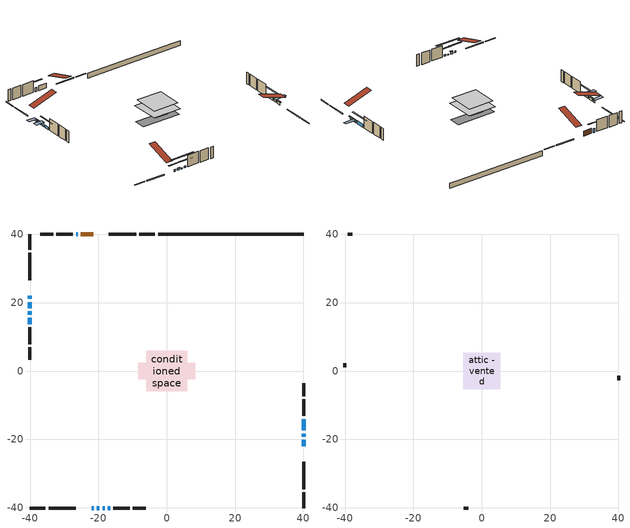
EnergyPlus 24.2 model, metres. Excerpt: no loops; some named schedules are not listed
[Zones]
conditioned space
 floor outside (Floor1 construction): -2.67,-2.67 -2.67,2.67 2.67,2.67 2.67,-2.67 z0.45
 floor adiabatic (AdiabaticFloorConstruction): -5.99,-5.99 -5.99,5.99 5.99,5.99 5.99,-5.99 z2.89
 floor foundation (Slab1 construction): -8.29,-2.38 -8.29,2.38 8.29,2.38 8.29,-2.38 z-1.65
 wall outside (RimJoist1 construction): -3.47,40.13 -8.04,40.13 / -40.13,-40.13 -35.56,-40.13 / -40.13,40.13 -40.13,35.56 / 40.13,-40.13 40.13,-35.56 z0.45:0.75
 wall outside (RimJoist2 construction): -8.97,40.13 -16.97,40.13 / -34.63,-40.13 -26.63,-40.13 / -40.13,34.63 -40.13,26.63 / 40.13,-34.63 40.13,-26.63 z0.45:0.75
 wall outside (AdiabaticWallConstruction 1): -21.59,40.13 -25.14,40.13 z0.45:2.48
 wall outside (AdiabaticWallConstruction): -26.07,40.13 -26.58,40.13 / -40.13,17.5 -40.13,16.48 z0.45:2.08; -40.13,22.01 -40.13,21.13 / -40.13,20.2 -40.13,18.43 z0.45:1.43; 40.13,-22.01 40.13,-20.18 / 40.13,-19.26 40.13,-18.34 z0.45:1.47; -22.01,-40.13 -21.38,-40.13 / -17.26,-40.13 -16.62,-40.13 z0.45:1.16; -20.45,-40.13 -19.71,-40.13 z0.45:1.27; -18.79,-40.13 -18.18,-40.13 z0.45:0.78; 40.13,-17.41 40.13,-14.08 z0.45:1.68; -40.13,15.56 -40.13,13.69 z0.45:1.48
 wall outside (Wall1 construction): -27.51,40.13 -32.39,40.13 / -15.69,-40.13 -10.81,-40.13 / -40.13,12.77 -40.13,7.89 / 40.13,-13.15 40.13,-8.27 z0.45:5.33
 wall outside (Wall2 construction): -33.32,40.13 -37.04,40.13 / -9.89,-40.13 -6.16,-40.13 / -40.13,6.96 -40.13,3.23 / 40.13,-7.35 40.13,-3.62 z0.45:5.33
 wall foundation (FoundationWall1 construction): -2.54,40.13,-1.65 -2.54,40.13,0.45 35.86,40.13,0.45 35.86,40.13,0.4 40.13,40.13,0.4 40.13,40.13,-1.65
 window (WindowConstruction 9): -26.07,40.13 -26.58,40.13 z0.45:2.07
 window (WindowConstruction 4): -40.13,22.01 -40.13,21.13 z0.45:1.43
 window (WindowConstruction 5): 40.13,-22.01 40.13,-20.18 z0.45:1.46
 window (WindowConstruction 6): -22.01,-40.13 -21.38,-40.13 z0.45:1.15
 window (WindowConstruction 7): -20.45,-40.13 -19.71,-40.13 z0.45:1.27
 window (WindowConstruction 8): -40.13,20.2 -40.13,18.43 z0.45:1.43
 window (WindowConstruction 11): -18.78,-40.13 -18.18,-40.13 z0.45:0.78
 window (WindowConstruction 10): -40.13,17.5 -40.13,16.48 z0.45:2.07
 window (WindowConstruction): 40.13,-19.25 40.13,-18.34 z0.45:1.46
 window (WindowConstruction 1): 40.13,-17.41 40.13,-14.08 z0.45:1.68
 window (WindowConstruction 2): -17.26,-40.13 -16.62,-40.13 z0.45:1.15
 window (WindowConstruction 3): -40.13,15.55 -40.13,13.69 z0.45:1.48
 door (Door): -21.59,40.13 -25.14,40.13 z0.45:2.48
 ceiling adiabatic (AdiabaticFloorConstruction): 5.99,-5.99 5.99,5.99 -5.99,5.99 -5.99,-5.99 z2.89
attic - vented
 floor to conditioned space (Floor2 construction Reversed): -5.37,-5.37 -5.37,5.37 5.37,5.37 5.37,-5.37 z5.33
 wall outside (Wall3 construction): -37.97,40.13 -39.2,40.13 / -5.23,-40.13 -4,-40.13 / -40.13,2.3 -40.13,1.07 / 40.13,-2.69 40.13,-1.46 z0.45:5.33
 roof outside (Roof1 construction): -20.66,40.13,5.33 -20.66,29.66,8.82 -17.9,29.66,8.82 -17.9,40.13,5.33; -22.94,-40.13,5.33 -22.94,-29.66,8.82 -25.7,-29.66,8.82 -25.7,-40.13,5.33; -40.13,22.94,5.33 -29.66,22.94,8.82 -29.66,25.7,8.82 -40.13,25.7,5.33; 40.13,-22.94,5.33 29.66,-22.94,8.82 29.66,-25.7,8.82 40.13,-25.7,5.33
shading: -29.22,40.13 -23.43,40.13 -23.43,40.54 -29.22,40.54 z4.71; -40.13,20.83 -40.13,22.31 -43.79,22.31 -43.79,20.83 z1.73; 40.13,-19.98 40.13,-22.21 40.54,-22.21 40.54,-19.98 z1.67; -18.74,-40.13 -24.65,-40.13 -24.65,-40.54 -18.74,-40.54 z3.79; -19.51,-40.13 -20.65,-40.13 -20.65,-40.54 -19.51,-40.54 z1.47; -40.13,18.23 -40.13,20.4 -40.54,20.4 -40.54,18.23 z1.63; -13.1,-40.13 -23.86,-40.13 -23.86,-40.54 -13.1,-40.54 z5.86; -40.13,16.18 -40.13,17.8 -43.79,17.8 -43.79,16.18 z2.37; 40.13,-18.19 40.13,-19.4 45.01,-19.4 45.01,-18.19 z1.61; 40.13,-11.44 40.13,-20.05 40.54,-20.05 40.54,-11.44 z4.32; -13.98,-40.13 -19.89,-40.13 -19.89,-40.54 -13.98,-40.54 z3.79; -40.13,11.06 -40.13,18.19 -40.54,18.19 -40.54,11.06 z4.12
[Building]
Building 1: Terrain=Suburbs
[Site:Location]
Saskatoon Intl AP_SK: Latitude {deg}=52.17; Longitude {deg}=-106.7; Time Zone {hr}=-6; Elevation {m}=504; Keep Site Location Information=Yes
[Site:GroundTemperature:Shallow]
-3.29371, -5.9198, -6.13011, -4.88389, 0.118965, 5.09852, 9.41553, 12.1502, 12.3826, 10.1583, 5.95142, 1.12462
[Site:WaterMainsTemperature]
Calculation Method=Schedule; Temperature Schedule=mains temperature schedule
[Material] Roughness=Rough; Thermal Absorptance=0.9
Name | Thickness {m} | Conductivity {W/m-K} | Density {kg/m3} | Specific Heat {J/kg-K} | Solar Absorptance | Visible Absorptance
asphalt or fiberglass shingles | 0.00635 | 0.162714 | 1121.4 | 1465.45 | 0.84 | 0.84
ceiling loosefill ins | 0.169333 | 0.0480833 | 16.02 | 1046.75 | 0.7 | 0.7
ceiling stud and cavity | 0.1397 | 0.322505 | 65.682 | 1177.47 | 0.7 | 0.7
concrete 4.0 in. | 0.1016 | 1.803125 | 2242.8 | 837.4 | 0.7 | 0.7
concrete 8.0 in. | 0.2032 | 1.803125 | 2242.8 | 837.4 | 0.7 | 0.7
door material | 0.04445 | 0.0451087 | 512.64 | 1214.23 | 0.7 | 0.7
exterior vertical ins | 0.0430865 | 0.029427 | 32.04 | 1214.23 | 0.7 | 0.7
floor covering | 0.0127 | 0.0433444 | 54.468 | 1339.84 | 0.6 | 0.6
floor rigid ins; rim joist rigid ins; wall rigid ins | 0.051816 | 0.029427 | 32.04 | 1214.23 | 0.7 | 0.7
floor rigid ins 1; wall rigid ins 1 | 0.512978 | 0.029427 | 32.04 | 1214.23 | 0.7 | 0.7
floor stud and cavity | 0.1397 | 0.0890235 | 92.3553 | 1139.71 | 0.7 | 0.7
floor stud and cavity 1 | 0.1397 | 1.75129 | 37.0049 | 1207.88 | 0.7 | 0.7
furniture material conditioned space 1 | 0.1524 | 0.115458 | 640.8 | 1214.23 | 0.6 | 0.6
gypsum board | 0.0127 | 0.160291 | 801 | 837.4 | 0.6 | 0.6
gypsum board 1 | 0.0127 | 0.160291 | 801 | 837.4 | 0.7 | 0.7
osb sheathing 0.5 in. | 0.0127 | 0.115458 | 512.64 | 1214.23 | 0.7 | 0.7
osb sheathing 0.75 in. | 0.01905 | 0.115458 | 512.64 | 1214.23 | 0.7 | 0.7
osb sheathing 2.0 in. | 0.0508 | 0.115458 | 512.64 | 1214.23 | 0.7 | 0.7
rim joist stud and cavity | 0.0508 | 0.0452492 | 125.044 | 1163.47 | 0.6 | 0.6
rim joist stud and cavity 1 | 0.0508 | 0.0385912 | 125.044 | 1163.47 | 0.6 | 0.6
wall stud and cavity | 0.1397 | 0.194937 | 139.0536 | 1170.24 | 0.7 | 0.7
wall stud and cavity 1 | 0.1397 | 0.202397 | 139.0536 | 1170.24 | 0.7 | 0.7
wall stud and cavity 2 | 0.0889 | 6.1454 | 50.32683 | 1063.81 | 0.6 | 0.6
wall stud and cavity 3 | 0.0889 | 0.380278 | 52.3479 | 1209.89 | 0.7 | 0.7
wall stud and cavity 4 | 0.0889 | 0.391764 | 83.0341 | 1211.67 | 0.7 | 0.7
wood siding | 0.0254 | 0.102417 | 544.68 | 1172.36 | 0.4 | 0.4
wood siding 1 | 0.00254 | 0.102417 | 544.68 | 1172.36 | 0.4 | 0.4
wood siding 2; wood siding 3; wood siding 4 | 0.0254 | 0.102417 | 544.68 | 1172.36 | 0.7 | 0.7
[WindowMaterial:SimpleGlazingSystem]
Name | U-Factor {W/m2-K} | Solar Heat Gain Coefficient
WindowMaterial | 2.94461 | 0.64
WindowMaterial 1 | 2.23089 | 0.59
WindowMaterial 10 | 3.26144 | 0.43
WindowMaterial 2 | 2.989467 | 0.59
WindowMaterial 3 | 2.27517 | 0.58
WindowMaterial 4 | 2.94859 | 0.64
WindowMaterial 5 | 2.27234 | 0.57
WindowMaterial 6 | 2.38476 | 0.53
WindowMaterial 7 | 2.33479 | 0.55
WindowMaterial 8 | 2.28142 | 0.57
WindowMaterial 9 | 4.15402 | 0.66
[Construction]
AdiabaticFloorConstruction: floor stud and cavity 1, floor rigid ins 1, osb sheathing 0.75 in., floor covering
AdiabaticWallConstruction: wood siding 3, wall rigid ins 1, wall stud and cavity 3, gypsum board
AdiabaticWallConstruction 1: wood siding 4, wall rigid ins 1, wall stud and cavity 3, gypsum board
Door: door material
Floor1 construction: floor stud and cavity, floor rigid ins, osb sheathing 0.75 in., floor covering
Floor2 construction Reversed: gypsum board, ceiling stud and cavity, ceiling loosefill ins
FoundationWall1 construction: concrete 8.0 in., gypsum board 1
furniture construction conditioned space 1: furniture material conditioned space 1
PartitionWallConstruction: gypsum board, wall stud and cavity 4, gypsum board
RimJoist1 construction: wood siding 2, osb sheathing 2.0 in., rim joist stud and cavity
RimJoist2 construction: wood siding 2, rim joist rigid ins, osb sheathing 2.0 in., rim joist stud and cavity 1
Roof1 construction: asphalt or fiberglass shingles
Slab1 construction: concrete 4.0 in.
Wall1 construction: wood siding, wall rigid ins, osb sheathing 0.5 in., wall stud and cavity, gypsum board
Wall2 construction: wood siding, wall rigid ins, osb sheathing 0.5 in., wall stud and cavity 1, gypsum board
Wall3 construction: wood siding 1, wall stud and cavity 2
WindowConstruction: WindowMaterial
WindowConstruction 1: WindowMaterial 1
WindowConstruction 10; WindowConstruction 9: WindowMaterial 9
WindowConstruction 11: WindowMaterial 10
WindowConstruction 2: WindowMaterial 2
WindowConstruction 3: WindowMaterial 3
WindowConstruction 4: WindowMaterial 4
WindowConstruction 5: WindowMaterial 5
WindowConstruction 6: WindowMaterial 6
WindowConstruction 7: WindowMaterial 7
WindowConstruction 8: WindowMaterial 8
[Zone] Multiplier=1; Part of Total Floor Area=Yes
Name | Volume {m3}
attic - vented | 65.4047
conditioned space | 556.4
[Space]
Name | Zone | Volume {m3}
attic - vented 1 | attic - vented | 65.4047
conditioned space 1 | conditioned space | 556.4
[ZoneInfiltration:EffectiveLeakageArea]
infil attic - vented 1: Zone or Space=attic - vented 1; Schedule=Always On Discrete; Effective Air Leakage Area {cm2}=3959.31; Stack Coefficient=0.000581738; Wind Coefficient=1.62961e-05
[ZoneMixing]
whole house fan mix: Zone or Space=attic - vented; Schedule=Always On Continuous; Design Flow Rate Calculation Method=Flow/Zone; Design Flow Rate {m3/s}=0; Source Zone or Space=conditioned space
[SurfaceProperty:ExposedFoundationPerimeter]
Slab1: Exposed Perimeter Calculation Method=TotalExposedPerimeter; Total Exposed Perimeter {m}=42.673
[InternalMass] Zone or ZoneList=conditioned space; Space or SpaceList=conditioned space 1
Name | Construction | Surface Area {m2}
furniture mass conditioned space 1 | furniture construction conditioned space 1 | 100.468
partition wall mass | PartitionWallConstruction | 251.17
[Lights]
interior lighting: Zone or ZoneList or Space or SpaceList=conditioned space 1; Schedule=interior lighting schedule; Design Level Calculation Method=LightingLevel; Lighting Level {W}=343.2; Return Air Fraction=0; Fraction Radiant=0.6; Fraction Visible=0.2; Fraction Replaceable=1
[People]
occupants: Zone or ZoneList or Space or SpaceList=conditioned space 1; Number of People Schedule=occupants schedule; Number of People Calculation Method=People; Number of People=3; Fraction Radiant=0.314171; Sensible Heat Fraction=0.56303; Activity Level Schedule=occupants activity schedule; Carbon Dioxide Generation Rate {m3/s-W}=0; Enable ASHRAE 55 Comfort Warnings=No; Mean Radiant Temperature Calculation Type=EnclosureAveraged
[ElectricEquipment] Zone or ZoneList or Space or SpaceList=conditioned space 1; Design Level Calculation Method=EquipmentLevel
Name | Schedule | Design Level {W} | Fraction Latent | Fraction Radiant | Fraction Lost
clothes dryer | clothes dryer schedule | 140.772 | 0.015 | 0.081 | 0.85
clothes washer | clothes washer schedule | 32.1985 | 0.03 | 0.162 | 0.7
cooking range | cooking range schedule | 215.147 | 0.08 | 0.432 | 0.2
dishwasher | dishwasher schedule | 66.8632 | 0.3 | 0.18 | 0.4
fridge | fridge schedule | 72.9452 | 0 | 0.6 | 0
mech vent house fan | mech vent house fan schedule | 18.9 | 0 | 0 | 1
mech vent house fan cfis | mech vent house fan cfis schedule | 0 | 0 | 0 | 0
misc plug loads | misc plug loads schedule | 494.7 | 0.045 | 0.513 | 0.1
whole house fan | Always On Discrete | 0 | 0 | 0 | 1
[OtherEquipment] Zone or ZoneList or Space or SpaceList=conditioned space 1; Design Level Calculation Method=EquipmentLevel
Name | Fuel Type | Schedule | Design Level {W} | Fraction Latent | Fraction Radiant | Fraction Lost
clothes dryer 1 | Electricity | clothes dryer schedule | 0 | 0.015 | 0.081 | 0.85
cooking range 1 | Electricity | cooking range schedule | 0 | 0.08 | 0.432 | 0.2
general water use latent | None | general water use schedule | 62.594 | 1 | 0 | 0
general water use sensible | None | general water use schedule | -61.6891 | 0 | 0.6 | 0
mech vent house fan latent load | None | Always On Discrete | 0 | 1 | 0 | 0
mech vent house fan sensible load | None | Always On Discrete | 0 | 0 | 0 | 0
water heater energy adjustment1 | NaturalGas | Always On Discrete | 0.01 | 0 | 0 | 1
[ZoneInfiltration:DesignFlowRate] Zone or ZoneList or Space or SpaceList=conditioned space 1; Schedule=Always On Discrete; Design Flow Rate Calculation Method=Flow/Zone; Design Flow Rate {m3/s}=0
infil flow; natural vent flow; whole house fan flow
[Foundation:Kiva]
Foundation Kiva 1: Initial Indoor Air Temperature {C}=21; Wall Height Above Grade {m}=0.450007; Wall Depth Below Slab {m}=0.2032; Custom Block Material Name 1=exterior vertical ins; Custom Block Depth 1 {m}=2.10001; Custom Block X Position 1 {m}=0.2159; Custom Block Z Position 1 {m}=0
[Foundation:Kiva:Settings]
Soil Conductivity {W/m-K}=0.849921; Soil Density {kg/m3}=1842.3; Soil Specific Heat {J/kg-K}=418.7; Ground Solar Absorptivity=0.9; Ground Thermal Absorptivity=0.9; Ground Surface Roughness {m}=0.03; Far-Field Width {m}=40; Deep-Ground Boundary Condition=ZeroFlux; Deep-Ground Depth {m}=40; Minimum Cell Dimension {m}=0.2; Maximum Cell Growth Coefficient=3; Simulation Timestep=Timestep
[Exterior:Lights]
exterior lighting: Schedule=exterior lighting schedule; Design Level {W}=75.6
[Schedule:Constant]
Name | Hourly Value
Always On Continuous; mech vent house fan schedule; mech vent house fan cfis schedule; Always On Discrete | 1
occupants activity schedule | 117.228
fridge schedule | 0
[Schedule:Week:Daily]
interior lighting schedule Week Rule - Jan1-Jan27: interior lighting schedule day, interior lighting schedule day, interior lighting schedule day, interior lighting schedule day, interior lighting schedule day, interior lighting schedule day, interior lighting schedule day, interior lighting schedule default day, interior lighting schedule default day, interior lighting schedule default day, interior lighting schedule default day, interior lighting schedule default day
interior lighting schedule Week Rule - Jan28-Feb3: interior lighting schedule day, interior lighting schedule day, interior lighting schedule day, interior lighting schedule day, interior lighting schedule day 1, interior lighting schedule day 1, interior lighting schedule day 1, interior lighting schedule default day, interior lighting schedule default day, interior lighting schedule default day, interior lighting schedule default day, interior lighting schedule default day
interior lighting schedule Week Rule - Feb4-Feb24: interior lighting schedule day 1, interior lighting schedule day 1, interior lighting schedule day 1, interior lighting schedule day 1, interior lighting schedule day 1, interior lighting schedule day 1, interior lighting schedule day 1, interior lighting schedule default day, interior lighting schedule default day, interior lighting schedule default day, interior lighting schedule default day, interior lighting schedule default day
interior lighting schedule Week Rule - Feb25-Mar3: interior lighting schedule day 1, interior lighting schedule day 1, interior lighting schedule day 1, interior lighting schedule day 1, interior lighting schedule day 2, interior lighting schedule day 2, interior lighting schedule day 2, interior lighting schedule default day, interior lighting schedule default day, interior lighting schedule default day, interior lighting schedule default day, interior lighting schedule default day
interior lighting schedule Week Rule - Mar4-Mar31: interior lighting schedule day 2, interior lighting schedule day 2, interior lighting schedule day 2, interior lighting schedule day 2, interior lighting schedule day 2, interior lighting schedule day 2, interior lighting schedule day 2, interior lighting schedule default day, interior lighting schedule default day, interior lighting schedule default day, interior lighting schedule default day, interior lighting schedule default day
interior lighting schedule Week Rule - Apr1-Apr28: interior lighting schedule day 3, interior lighting schedule day 3, interior lighting schedule day 3, interior lighting schedule day 3, interior lighting schedule day 3, interior lighting schedule day 3, interior lighting schedule day 3, interior lighting schedule default day, interior lighting schedule default day, interior lighting schedule default day, interior lighting schedule default day, interior lighting schedule default day
interior lighting schedule Week Rule - Apr29-May5: interior lighting schedule day 3, interior lighting schedule day 3, interior lighting schedule day 4, interior lighting schedule day 4, interior lighting schedule day 4, interior lighting schedule day 4, interior lighting schedule day 4, interior lighting schedule default day, interior lighting schedule default day, interior lighting schedule default day, interior lighting schedule default day, interior lighting schedule default day
interior lighting schedule Week Rule - May6-May26: interior lighting schedule day 4, interior lighting schedule day 4, interior lighting schedule day 4, interior lighting schedule day 4, interior lighting schedule day 4, interior lighting schedule day 4, interior lighting schedule day 4, interior lighting schedule default day, interior lighting schedule default day, interior lighting schedule default day, interior lighting schedule default day, interior lighting schedule default day
interior lighting schedule Week Rule - May27-Jun2: interior lighting schedule day 4, interior lighting schedule day 4, interior lighting schedule day 4, interior lighting schedule day 4, interior lighting schedule day 4, interior lighting schedule day 5, interior lighting schedule day 5, interior lighting schedule default day, interior lighting schedule default day, interior lighting schedule default day, interior lighting schedule default day, interior lighting schedule default day
interior lighting schedule Week Rule - Jun3-Jun30: interior lighting schedule day 5, interior lighting schedule day 5, interior lighting schedule day 5, interior lighting schedule day 5, interior lighting schedule day 5, interior lighting schedule day 5, interior lighting schedule day 5, interior lighting schedule default day, interior lighting schedule default day, interior lighting schedule default day, interior lighting schedule default day, interior lighting schedule default day
interior lighting schedule Week Rule - Jul1-Jul28: interior lighting schedule day 6, interior lighting schedule day 6, interior lighting schedule day 6, interior lighting schedule day 6, interior lighting schedule day 6, interior lighting schedule day 6, interior lighting schedule day 6, interior lighting schedule default day, interior lighting schedule default day, interior lighting schedule default day, interior lighting schedule default day, interior lighting schedule default day
interior lighting schedule Week Rule - Jul29-Aug4: interior lighting schedule day 6, interior lighting schedule day 6, interior lighting schedule day 6, interior lighting schedule day 7, interior lighting schedule day 7, interior lighting schedule day 7, interior lighting schedule day 7, interior lighting schedule default day, interior lighting schedule default day, interior lighting schedule default day, interior lighting schedule default day, interior lighting schedule default day
interior lighting schedule Week Rule - Aug5-Aug25: interior lighting schedule day 7, interior lighting schedule day 7, interior lighting schedule day 7, interior lighting schedule day 7, interior lighting schedule day 7, interior lighting schedule day 7, interior lighting schedule day 7, interior lighting schedule default day, interior lighting schedule default day, interior lighting schedule default day, interior lighting schedule default day, interior lighting schedule default day
interior lighting schedule Week Rule - Aug26-Sep1: interior lighting schedule day 7, interior lighting schedule day 7, interior lighting schedule day 7, interior lighting schedule day 7, interior lighting schedule day 7, interior lighting schedule day 7, interior lighting schedule day 8, interior lighting schedule default day, interior lighting schedule default day, interior lighting schedule default day, interior lighting schedule default day, interior lighting schedule default day
interior lighting schedule Week Rule - Sep2-Sep29: interior lighting schedule day 8, interior lighting schedule day 8, interior lighting schedule day 8, interior lighting schedule day 8, interior lighting schedule day 8, interior lighting schedule day 8, interior lighting schedule day 8, interior lighting schedule default day, interior lighting schedule default day, interior lighting schedule default day, interior lighting schedule default day, interior lighting schedule default day
interior lighting schedule Week Rule - Sep30-Oct6: interior lighting schedule day 8, interior lighting schedule day 9, interior lighting schedule day 9, interior lighting schedule day 9, interior lighting schedule day 9, interior lighting schedule day 9, interior lighting schedule day 9, interior lighting schedule default day, interior lighting schedule default day, interior lighting schedule default day, interior lighting schedule default day, interior lighting schedule default day
interior lighting schedule Week Rule - Oct7-Oct27: interior lighting schedule day 9, interior lighting schedule day 9, interior lighting schedule day 9, interior lighting schedule day 9, interior lighting schedule day 9, interior lighting schedule day 9, interior lighting schedule day 9, interior lighting schedule default day, interior lighting schedule default day, interior lighting schedule default day, interior lighting schedule default day, interior lighting schedule default day
interior lighting schedule Week Rule - Oct28-Nov3: interior lighting schedule day 9, interior lighting schedule day 9, interior lighting schedule day 9, interior lighting schedule day 9, interior lighting schedule day 10, interior lighting schedule day 10, interior lighting schedule day 10, interior lighting schedule default day, interior lighting schedule default day, interior lighting schedule default day, interior lighting schedule default day, interior lighting schedule default day
interior lighting schedule Week Rule - Nov4-Nov24: interior lighting schedule day 10, interior lighting schedule day 10, interior lighting schedule day 10, interior lighting schedule day 10, interior lighting schedule day 10, interior lighting schedule day 10, interior lighting schedule day 10, interior lighting schedule default day, interior lighting schedule default day, interior lighting schedule default day, interior lighting schedule default day, interior lighting schedule default day
interior lighting schedule Week Rule - Nov25-Dec1: interior lighting schedule day 10, interior lighting schedule day 10, interior lighting schedule day 10, interior lighting schedule day 10, interior lighting schedule day 10, interior lighting schedule day 10, interior lighting schedule day 11, interior lighting schedule default day, interior lighting schedule default day, interior lighting schedule default day, interior lighting schedule default day, interior lighting schedule default day
interior lighting schedule Week Rule - Dec2-Dec31: interior lighting schedule day 11, interior lighting schedule day 11, interior lighting schedule day 11, interior lighting schedule day 11, interior lighting schedule day 11, interior lighting schedule day 11, interior lighting schedule day 11, interior lighting schedule default day, interior lighting schedule default day, interior lighting schedule default day, interior lighting schedule default day, interior lighting schedule default day
occupants schedule Week Rule - Jan1-Dec31: occupants schedule day, occupants schedule day, occupants schedule day, occupants schedule day, occupants schedule day, occupants schedule day, occupants schedule day, occupants schedule default day, occupants schedule default day, occupants schedule default day, occupants schedule default day, occupants schedule default day
clothes dryer schedule Week Rule - Jan1-Dec31: clothes dryer schedule day, clothes dryer schedule day, clothes dryer schedule day, clothes dryer schedule day, clothes dryer schedule day, clothes dryer schedule day, clothes dryer schedule day, clothes dryer schedule default day, clothes dryer schedule default day, clothes dryer schedule default day, clothes dryer schedule default day, clothes dryer schedule default day
clothes washer schedule Week Rule - Jan1-Dec31: clothes washer schedule day, clothes washer schedule day, clothes washer schedule day, clothes washer schedule day, clothes washer schedule day, clothes washer schedule day, clothes washer schedule day, clothes washer schedule default day, clothes washer schedule default day, clothes washer schedule default day, clothes washer schedule default day, clothes washer schedule default day
cooking range schedule Week Rule - Jan1-Dec31: cooking range schedule day, cooking range schedule day, cooking range schedule day, cooking range schedule day, cooking range schedule day, cooking range schedule day, cooking range schedule day, cooking range schedule default day, cooking range schedule default day, cooking range schedule default day, cooking range schedule default day, cooking range schedule default day
dishwasher schedule Week Rule - Jan1-Dec31: dishwasher schedule day, dishwasher schedule day, dishwasher schedule day, dishwasher schedule day, dishwasher schedule day, dishwasher schedule day, dishwasher schedule day, dishwasher schedule default day, dishwasher schedule default day, dishwasher schedule default day, dishwasher schedule default day, dishwasher schedule default day
misc plug loads schedule Week Rule - Jan1-Dec31: misc plug loads schedule day, misc plug loads schedule day, misc plug loads schedule day, misc plug loads schedule day, misc plug loads schedule day, misc plug loads schedule day, misc plug loads schedule day, misc plug loads schedule default day, misc plug loads schedule default day, misc plug loads schedule default day, misc plug loads schedule default day, misc plug loads schedule default day
general water use schedule Week Rule - Jan1-Dec31: general water use schedule day, general water use schedule day, general water use schedule day, general water use schedule day, general water use schedule day, general water use schedule day, general water use schedule day, general water use schedule default day, general water use schedule default day, general water use schedule default day, general water use schedule default day, general water use schedule default day
exterior lighting schedule Week Rule - Jan1-Jan27: exterior lighting schedule day, exterior lighting schedule day, exterior lighting schedule day, exterior lighting schedule day, exterior lighting schedule day, exterior lighting schedule day, exterior lighting schedule day, exterior lighting schedule default day, exterior lighting schedule default day, exterior lighting schedule default day, exterior lighting schedule default day, exterior lighting schedule default day
exterior lighting schedule Week Rule - Jan28-Feb3: exterior lighting schedule day, exterior lighting schedule day, exterior lighting schedule day, exterior lighting schedule day, exterior lighting schedule day 1, exterior lighting schedule day 1, exterior lighting schedule day 1, exterior lighting schedule default day, exterior lighting schedule default day, exterior lighting schedule default day, exterior lighting schedule default day, exterior lighting schedule default day
exterior lighting schedule Week Rule - Feb4-Feb24: exterior lighting schedule day 1, exterior lighting schedule day 1, exterior lighting schedule day 1, exterior lighting schedule day 1, exterior lighting schedule day 1, exterior lighting schedule day 1, exterior lighting schedule day 1, exterior lighting schedule default day, exterior lighting schedule default day, exterior lighting schedule default day, exterior lighting schedule default day, exterior lighting schedule default day
exterior lighting schedule Week Rule - Feb25-Mar3: exterior lighting schedule day 1, exterior lighting schedule day 1, exterior lighting schedule day 1, exterior lighting schedule day 1, exterior lighting schedule day 2, exterior lighting schedule day 2, exterior lighting schedule day 2, exterior lighting schedule default day, exterior lighting schedule default day, exterior lighting schedule default day, exterior lighting schedule default day, exterior lighting schedule default day
exterior lighting schedule Week Rule - Mar4-Mar31: exterior lighting schedule day 2, exterior lighting schedule day 2, exterior lighting schedule day 2, exterior lighting schedule day 2, exterior lighting schedule day 2, exterior lighting schedule day 2, exterior lighting schedule day 2, exterior lighting schedule default day, exterior lighting schedule default day, exterior lighting schedule default day, exterior lighting schedule default day, exterior lighting schedule default day
exterior lighting schedule Week Rule - Apr1-Apr28: exterior lighting schedule day 3, exterior lighting schedule day 3, exterior lighting schedule day 3, exterior lighting schedule day 3, exterior lighting schedule day 3, exterior lighting schedule day 3, exterior lighting schedule day 3, exterior lighting schedule default day, exterior lighting schedule default day, exterior lighting schedule default day, exterior lighting schedule default day, exterior lighting schedule default day
exterior lighting schedule Week Rule - Apr29-May5: exterior lighting schedule day 3, exterior lighting schedule day 3, exterior lighting schedule day 4, exterior lighting schedule day 4, exterior lighting schedule day 4, exterior lighting schedule day 4, exterior lighting schedule day 4, exterior lighting schedule default day, exterior lighting schedule default day, exterior lighting schedule default day, exterior lighting schedule default day, exterior lighting schedule default day
exterior lighting schedule Week Rule - May6-May26: exterior lighting schedule day 4, exterior lighting schedule day 4, exterior lighting schedule day 4, exterior lighting schedule day 4, exterior lighting schedule day 4, exterior lighting schedule day 4, exterior lighting schedule day 4, exterior lighting schedule default day, exterior lighting schedule default day, exterior lighting schedule default day, exterior lighting schedule default day, exterior lighting schedule default day
exterior lighting schedule Week Rule - May27-Jun2: exterior lighting schedule day 4, exterior lighting schedule day 4, exterior lighting schedule day 4, exterior lighting schedule day 4, exterior lighting schedule day 4, exterior lighting schedule day 5, exterior lighting schedule day 5, exterior lighting schedule default day, exterior lighting schedule default day, exterior lighting schedule default day, exterior lighting schedule default day, exterior lighting schedule default day
exterior lighting schedule Week Rule - Jun3-Jun30: exterior lighting schedule day 5, exterior lighting schedule day 5, exterior lighting schedule day 5, exterior lighting schedule day 5, exterior lighting schedule day 5, exterior lighting schedule day 5, exterior lighting schedule day 5, exterior lighting schedule default day, exterior lighting schedule default day, exterior lighting schedule default day, exterior lighting schedule default day, exterior lighting schedule default day
exterior lighting schedule Week Rule - Jul1-Jul28: exterior lighting schedule day 6, exterior lighting schedule day 6, exterior lighting schedule day 6, exterior lighting schedule day 6, exterior lighting schedule day 6, exterior lighting schedule day 6, exterior lighting schedule day 6, exterior lighting schedule default day, exterior lighting schedule default day, exterior lighting schedule default day, exterior lighting schedule default day, exterior lighting schedule default day
exterior lighting schedule Week Rule - Jul29-Aug4: exterior lighting schedule day 6, exterior lighting schedule day 6, exterior lighting schedule day 6, exterior lighting schedule day 7, exterior lighting schedule day 7, exterior lighting schedule day 7, exterior lighting schedule day 7, exterior lighting schedule default day, exterior lighting schedule default day, exterior lighting schedule default day, exterior lighting schedule default day, exterior lighting schedule default day
exterior lighting schedule Week Rule - Aug5-Aug25: exterior lighting schedule day 7, exterior lighting schedule day 7, exterior lighting schedule day 7, exterior lighting schedule day 7, exterior lighting schedule day 7, exterior lighting schedule day 7, exterior lighting schedule day 7, exterior lighting schedule default day, exterior lighting schedule default day, exterior lighting schedule default day, exterior lighting schedule default day, exterior lighting schedule default day
exterior lighting schedule Week Rule - Aug26-Sep1: exterior lighting schedule day 7, exterior lighting schedule day 7, exterior lighting schedule day 7, exterior lighting schedule day 7, exterior lighting schedule day 7, exterior lighting schedule day 7, exterior lighting schedule day 8, exterior lighting schedule default day, exterior lighting schedule default day, exterior lighting schedule default day, exterior lighting schedule default day, exterior lighting schedule default day
exterior lighting schedule Week Rule - Sep2-Sep29: exterior lighting schedule day 8, exterior lighting schedule day 8, exterior lighting schedule day 8, exterior lighting schedule day 8, exterior lighting schedule day 8, exterior lighting schedule day 8, exterior lighting schedule day 8, exterior lighting schedule default day, exterior lighting schedule default day, exterior lighting schedule default day, exterior lighting schedule default day, exterior lighting schedule default day
exterior lighting schedule Week Rule - Sep30-Oct6: exterior lighting schedule day 8, exterior lighting schedule day 9, exterior lighting schedule day 9, exterior lighting schedule day 9, exterior lighting schedule day 9, exterior lighting schedule day 9, exterior lighting schedule day 9, exterior lighting schedule default day, exterior lighting schedule default day, exterior lighting schedule default day, exterior lighting schedule default day, exterior lighting schedule default day
exterior lighting schedule Week Rule - Oct7-Oct27: exterior lighting schedule day 9, exterior lighting schedule day 9, exterior lighting schedule day 9, exterior lighting schedule day 9, exterior lighting schedule day 9, exterior lighting schedule day 9, exterior lighting schedule day 9, exterior lighting schedule default day, exterior lighting schedule default day, exterior lighting schedule default day, exterior lighting schedule default day, exterior lighting schedule default day
exterior lighting schedule Week Rule - Oct28-Nov3: exterior lighting schedule day 9, exterior lighting schedule day 9, exterior lighting schedule day 9, exterior lighting schedule day 9, exterior lighting schedule day 10, exterior lighting schedule day 10, exterior lighting schedule day 10, exterior lighting schedule default day, exterior lighting schedule default day, exterior lighting schedule default day, exterior lighting schedule default day, exterior lighting schedule default day
exterior lighting schedule Week Rule - Nov4-Nov24: exterior lighting schedule day 10, exterior lighting schedule day 10, exterior lighting schedule day 10, exterior lighting schedule day 10, exterior lighting schedule day 10, exterior lighting schedule day 10, exterior lighting schedule day 10, exterior lighting schedule default day, exterior lighting schedule default day, exterior lighting schedule default day, exterior lighting schedule default day, exterior lighting schedule default day
exterior lighting schedule Week Rule - Nov25-Dec1: exterior lighting schedule day 10, exterior lighting schedule day 10, exterior lighting schedule day 10, exterior lighting schedule day 10, exterior lighting schedule day 10, exterior lighting schedule day 10, exterior lighting schedule day 11, exterior lighting schedule default day, exterior lighting schedule default day, exterior lighting schedule default day, exterior lighting schedule default day, exterior lighting schedule default day
[Schedule:Year]
interior lighting schedule: interior lighting schedule Week Rule - Jan1-Jan27, 1, 1, 1, 27, interior lighting schedule Week Rule - Jan28-Feb3, 1, 28, 2, 3, interior lighting schedule Week Rule - Feb4-Feb24, 2, 4, 2, 24, interior lighting schedule Week Rule - Feb25-Mar3, 2, 25, 3, 3, interior lighting schedule Week Rule - Mar4-Mar31, 3, 4, 3, 31, interior lighting schedule Week Rule - Apr1-Apr28, 4, 1, 4, 28, interior lighting schedule Week Rule - Apr29-May5, 4, 29, 5, 5, interior lighting schedule Week Rule - May6-May26, 5, 6, 5, 26, interior lighting schedule Week Rule - May27-Jun2, 5, 27, 6, 2, interior lighting schedule Week Rule - Jun3-Jun30, 6, 3, 6, 30, interior lighting schedule Week Rule - Jul1-Jul28, 7, 1, 7, 28, interior lighting schedule Week Rule - Jul29-Aug4, 7, 29, 8, 4, interior lighting schedule Week Rule - Aug5-Aug25, 8, 5, 8, 25, interior lighting schedule Week Rule - Aug26-Sep1, 8, 26, 9, 1, interior lighting schedule Week Rule - Sep2-Sep29, 9, 2, 9, 29, interior lighting schedule Week Rule - Sep30-Oct6, 9, 30, 10, 6, interior lighting schedule Week Rule - Oct7-Oct27, 10, 7, 10, 27, interior lighting schedule Week Rule - Oct28-Nov3, 10, 28, 11, 3, interior lighting schedule Week Rule - Nov4-Nov24, 11, 4, 11, 24, interior lighting schedule Week Rule - Nov25-Dec1, 11, 25, 12, 1, interior lighting schedule Week Rule - Dec2-Dec31, 12, 2, 12, 31
occupants schedule: occupants schedule Week Rule - Jan1-Dec31, 1, 1, 12, 31
clothes dryer schedule: clothes dryer schedule Week Rule - Jan1-Dec31, 1, 1, 12, 31
clothes washer schedule: clothes washer schedule Week Rule - Jan1-Dec31, 1, 1, 12, 31
cooking range schedule: cooking range schedule Week Rule - Jan1-Dec31, 1, 1, 12, 31
dishwasher schedule: dishwasher schedule Week Rule - Jan1-Dec31, 1, 1, 12, 31
misc plug loads schedule: misc plug loads schedule Week Rule - Jan1-Dec31, 1, 1, 12, 31
general water use schedule: general water use schedule Week Rule - Jan1-Dec31, 1, 1, 12, 31
exterior lighting schedule: exterior lighting schedule Week Rule - Jan1-Jan27, 1, 1, 1, 27, exterior lighting schedule Week Rule - Jan28-Feb3, 1, 28, 2, 3, exterior lighting schedule Week Rule - Feb4-Feb24, 2, 4, 2, 24, exterior lighting schedule Week Rule - Feb25-Mar3, 2, 25, 3, 3, exterior lighting schedule Week Rule - Mar4-Mar31, 3, 4, 3, 31, exterior lighting schedule Week Rule - Apr1-Apr28, 4, 1, 4, 28, exterior lighting schedule Week Rule - Apr29-May5, 4, 29, 5, 5, exterior lighting schedule Week Rule - May6-May26, 5, 6, 5, 26, exterior lighting schedule Week Rule - May27-Jun2, 5, 27, 6, 2, exterior lighting schedule Week Rule - Jun3-Jun30, 6, 3, 6, 30, exterior lighting schedule Week Rule - Jul1-Jul28, 7, 1, 7, 28, exterior lighting schedule Week Rule - Jul29-Aug4, 7, 29, 8, 4, exterior lighting schedule Week Rule - Aug5-Aug25, 8, 5, 8, 25, exterior lighting schedule Week Rule - Aug26-Sep1, 8, 26, 9, 1, exterior lighting schedule Week Rule - Sep2-Sep29, 9, 2, 9, 29, exterior lighting schedule Week Rule - Sep30-Oct6, 9, 30, 10, 6, exterior lighting schedule Week Rule - Oct7-Oct27, 10, 7, 10, 27, exterior lighting schedule Week Rule - Oct28-Nov3, 10, 28, 11, 3, exterior lighting schedule Week Rule - Nov4-Nov24, 11, 4, 11, 24, exterior lighting schedule Week Rule - Nov25-Dec1, 11, 25, 12, 1, exterior lighting schedule Week Rule - Dec2-Dec31, 12, 2, 12, 31
[Schedule:Compact]
mains temperature schedule: Through: 01/01, For: AllDays, Until: 24:00, 3.00833, Through: 01/02, For: AllDays, Until: 24:00, 2.92833, Through: 01/03, For: AllDays, Until: 24:00, 2.84889, Through: 01/04, For: AllDays, Until: 24:00, 2.77111, Through: 01/05, For: AllDays, Until: 24:00, 2.69389, Through: 01/06, For: AllDays, Until: 24:00, 2.61778, Through: 01/07, For: AllDays, Until: 24:00, 2.54333, Through: 01/08, For: AllDays, Until: 24:00, 2.46944, Through: 01/09, For: AllDays, Until: 24:00, 2.39667, Through: 01/10, For: AllDays, Until: 24:00, 2.32556, Through: 01/11, For: AllDays, Until: 24:00, 2.255, Through: 01/12, For: AllDays, Until: 24:00, 2.18611, Through: 01/13, For: AllDays, Until: 24:00, 2.11833, Through: 01/14, For: AllDays, Until: 24:00, 2.05167, Through: 01/15, For: AllDays, Until: 24:00, 1.98611, Through: 01/16, For: AllDays, Until: 24:00, 1.92222, Through: 01/17, For: AllDays, Until: 24:00, 1.85944, Through: 01/18, For: AllDays, Until: 24:00, 1.79778, Through: 01/19, For: AllDays, Until: 24:00, 1.73778, Through: 01/20, For: AllDays, Until: 24:00, 1.67889, Through: 01/21, For: AllDays, Until: 24:00, 1.62167, Through: 01/22, For: AllDays, Until: 24:00, 1.56556, Through: 01/23, For: AllDays, Until: 24:00, 1.51056, Through: 01/24, For: AllDays, Until: 24:00, 1.45778, Through: 01/25, For: AllDays, Until: 24:00, 1.40556, Through: 01/26, For: AllDays, Until: 24:00, 1.35556, Through: 01/27, For: AllDays, Until: 24:00, 1.30667, Through: 01/28, For: AllDays, Until: 24:00, 1.25944, Through: 01/29, For: AllDays, Until: 24:00, 1.21333, Through: 01/30, For: AllDays, Until: 24:00, 1.16889, Through: 01/31, For: AllDays, Until: 24:00, 1.12611, Through: 02/01, For: AllDays, Until: 24:00, 1.085, Through: 02/02, For: AllDays, Until: 24:00, 1.045, Through: 02/03, For: AllDays, Until: 24:00, 1.00667, Through: 02/04, For: AllDays, Until: 24:00, 0.97, Through: 02/05, For: AllDays, Until: 24:00, 0.935, Through: 02/06, For: AllDays, Until: 24:00, 0.901667, Through: 02/07, For: AllDays, Until: 24:00, 0.869444, Through: 02/08, For: AllDays, Until: 24:00, 0.839444, Through: 02/09, For: AllDays, Until: 24:00, 0.810556, Through: 02/10, For: AllDays, Until: 24:00, 0.783889, Through: 02/11, For: AllDays, Until: 24:00, 0.758333, Through: 02/12, For: AllDays, Until: 24:00, 0.734444, Through: 02/13, For: AllDays, Until: 24:00, 0.712222, Through: 02/14, For: AllDays, Until: 24:00, 0.692222, Through: 02/15, For: AllDays, Until: 24:00, 0.673333, Through: 02/16, For: AllDays, Until: 24:00, 0.656111, Through: 02/17, For: AllDays, Until: 24:00, 0.640556, Through: 02/18, For: AllDays, Until: 24:00, 0.626667, Through: 02/19, For: AllDays, Until: 24:00, 0.614444, Through: 02/20, For: AllDays, Until: 24:00, 0.604444, Through: 02/21, For: AllDays, Until: 24:00, 0.595556, Through: 02/22, For: AllDays, Until: 24:00, 0.588333, Through: 02/23, For: AllDays, Until: 24:00, 0.583333, Through: 02/24, For: AllDays, Until: 24:00, 0.579444, Through: 02/25, For: AllDays, Until: 24:00, 0.577778, Through: 02/26, For: AllDays, Until: 24:00, 0.577222, Through: 02/27, For: AllDays, Until: 24:00, 0.578889, Through: 02/28, For: AllDays, Until: 24:00, 0.581667, Through: 03/01, For: AllDays, Until: 24:00, 0.586667, Through: 03/02, For: AllDays, Until: 24:00, 0.593333, Through: 03/03, For: AllDays, Until: 24:00, 0.601111, Through: 03/04, For: AllDays, Until: 24:00, 0.611111, Through: 03/05, For: AllDays, Until: 24:00, 0.622778, Through: 03/06, For: AllDays, Until: 24:00, 0.636111, Through: 03/07, For: AllDays, Until: 24:00, 0.651111, Through: 03/08, For: AllDays, Until: 24:00, 0.667778, Through: 03/09, For: AllDays, Until: 24:00, 0.686111, Through: 03/10, For: AllDays, Until: 24:00, 0.705556, Through: 03/11, For: AllDays, Until: 24:00, 0.727222, Through: 03/12, For: AllDays, Until: 24:00, 0.750556, Through: 03/13, For: AllDays, Until: 24:00, 0.775556, Through: 03/14, For: AllDays, Until: 24:00, 0.802222, Through: 03/15, For: AllDays, Until: 24:00, 0.83, Through: 03/16, For: AllDays, Until: 24:00, 0.86, Through: 03/17, For: AllDays, Until: 24:00, 0.891111, Through: 03/18, For: AllDays, Until: 24:00, 0.924444, Through: 03/19, For: AllDays, Until: 24:00, 0.958889, Through: 03/20, For: AllDays, Until: 24:00, 0.995, Through: 03/21, For: AllDays, Until: 24:00, 1.03278, Through: 03/22, For: AllDays, Until: 24:00, 1.07222, Through: 03/23, For: AllDays, Until: 24:00, 1.11278, Through: 03/24, For: AllDays, Until: 24:00, 1.15556, Through: 03/25, For: AllDays, Until: 24:00, 1.19944, Through: 03/26, For: AllDays, Until: 24:00, 1.24444, Through: 03/27, For: AllDays, Until: 24:00, 1.29167, Through: 03/28, For: AllDays, Until: 24:00, 1.34, Through: 03/29, For: AllDays, Until: 24:00, 1.39, Through: 03/30, For: AllDays, Until: 24:00, 1.44111, Through: 03/31, For: AllDays, Until: 24:00, 1.49389, Through: 04/01, For: AllDays, Until: 24:00, 1.54833, Through: 04/02, For: AllDays, Until: 24:00, 1.60389, Through: 04/03, For: AllDays, Until: 24:00, 1.66056, Through: 04/04, For: AllDays, Until: 24:00, 1.71889, Through: 04/05, For: AllDays, Until: 24:00, 1.77889, Through: 04/06, For: AllDays, Until: 24:00, 1.84, Through: 04/07, For: AllDays, Until: 24:00, 1.90222, Through: 04/08, For: AllDays, Until: 24:00, 1.96556, Through: 04/09, For: AllDays, Until: 24:00, 2.03056, Through: 04/10, For: AllDays, Until: 24:00, 2.09722, Through: 04/11, For: AllDays, Until: 24:00, 2.16444, Through: 04/12, For: AllDays, Until: 24:00, 2.23333, Through: 04/13, For: AllDays, Until: 24:00, 2.30278, Through: 04/14, For: AllDays, Until: 24:00, 2.37389, Through: 04/15, For: AllDays, Until: 24:00, 2.44611, Through: 04/16, For: AllDays, Until: 24:00, 2.52, Through: 04/17, For: AllDays, Until: 24:00, 2.59444, Through: 04/18, For: AllDays, Until: 24:00, 2.67, Through: 04/19, For: AllDays, Until: 24:00, 2.74667, Through: 04/20, For: AllDays, Until: 24:00, 2.82444, Through: 04/21, For: AllDays, Until: 24:00, 2.90278, Through: 04/22, For: AllDays, Until: 24:00, 2.98278, Through: 04/23, For: AllDays, Until: 24:00, 3.06333, Through: 04/24, For: AllDays, Until: 24:00, 3.145, Through: 04/25, For: AllDays, Until: 24:00, 3.22778, Through: 04/26, For: AllDays, Until: 24:00, 3.31167, Through: 04/27, For: AllDays, Until: 24:00, 3.39611, Through: 04/28, For: AllDays, Until: 24:00, 3.48111, Through: 04/29, For: AllDays, Until: 24:00, 3.56722, Through: 04/30, For: AllDays, Until: 24:00, 3.65444, Through: 05/01, For: AllDays, Until: 24:00, 3.74222, Through: 05/02, For: AllDays, Until: 24:00, 3.83056, Through: 05/03, For: AllDays, Until: 24:00, 3.92, Through: 05/04, For: AllDays, Until: 24:00, 4.00944, Through: 05/05, For: AllDays, Until: 24:00, 4.1, Through: 05/06, For: AllDays, Until: 24:00, 4.19167, Through: 05/07, For: AllDays, Until: 24:00, 4.28333, Through: 05/08, For: AllDays, Until: 24:00, 4.37611, Through: 05/09, For: AllDays, Until: 24:00, 4.46889, Through: 05/10, For: AllDays, Until: 24:00, 4.56278, Through: 05/11, For: AllDays, Until: 24:00, 4.65667, Through: 05/12, For: AllDays, Until: 24:00, 4.75111, Through: 05/13, For: AllDays, Until: 24:00, 4.84611, Through: 05/14, For: AllDays, Until: 24:00, 4.94167, Through: 05/15, For: AllDays, Until: 24:00, 5.03778, Through: 05/16, For: AllDays, Until: 24:00, 5.13389, Through: 05/17, For: AllDays, Until: 24:00, 5.23056, Through: 05/18, For: AllDays, Until: 24:00, 5.32722, Through: 05/19, For: AllDays, Until: 24:00, 5.42444, Through: 05/20, For: AllDays, Until: 24:00, 5.52222, Through: 05/21, For: AllDays, Until: 24:00, 5.62, Through: 05/22, For: AllDays, Until: 24:00, 5.71778, Through: 05/23, For: AllDays, Until: 24:00, 5.81556, Through: 05/24, For: AllDays, Until: 24:00, 5.91389, Through: 05/25, For: AllDays, Until: 24:00, 6.01222, Through: 05/26, For: AllDays, Until: 24:00, 6.11056, Through: 05/27, For: AllDays, Until: 24:00, 6.20944, Through: 05/28, For: AllDays, Until: 24:00, 6.30778, Through: 05/29, For: AllDays, Until: 24:00, 6.40611, Through: 05/30, For: AllDays, Until: 24:00, 6.50444, Through: 05/31, For: AllDays, Until: 24:00, 6.60333, Through: 06/01, For: AllDays, Until: 24:00, 6.70167, Through: 06/02, For: AllDays, Until: 24:00, 6.79944, Through: 06/03, For: AllDays, Until: 24:00, 6.89778, Through: 06/04, For: AllDays, Until: 24:00, 6.99556, Through: 06/05, For: AllDays, Until: 24:00, 7.09333, Through: 06/06, For: AllDays, Until: 24:00, 7.19056, Through: 06/07, For: AllDays, Until: 24:00, 7.28778, Through: 06/08, For: AllDays, Until: 24:00, 7.385, Through: 06/09, For: AllDays, Until: 24:00, 7.48111, Through: 06/10, For: AllDays, Until: 24:00, 7.57778, Through: 06/11, For: AllDays, Until: 24:00, 7.67333, Through: 06/12, For: AllDays, Until: 24:00, 7.76889, Through: 06/13, For: AllDays, Until: 24:00, 7.86389, Through: 06/14, For: AllDays, Until: 24:00, 7.95833, Through: 06/15, For: AllDays, Until: 24:00, 8.05222, Through: 06/16, For: AllDays, Until: 24:00, 8.14611, Through: 06/17, For: AllDays, Until: 24:00, 8.23889, Through: 06/18, For: AllDays, Until: 24:00, 8.33111, Through: 06/19, For: AllDays, Until: 24:00, 8.42278, Through: 06/20, For: AllDays, Until: 24:00, 8.51444, Through: 06/21, For: AllDays, Until: 24:00, 8.605, Through: 06/22, For: AllDays, Until: 24:00, 8.69444, Through: 06/23, For: AllDays, Until: 24:00, 8.78389, Through: 06/24, For: AllDays, Until: 24:00, 8.87222, Through: 06/25, For: AllDays, Until: 24:00, 8.95944, Through: 06/26, For: AllDays, Until: 24:00, 9.04667, Through: 06/27, For: AllDays, Until: 24:00, 9.13278, Through: 06/28, For: AllDays, Until: 24:00, 9.21778, Through: 06/29, For: AllDays, Until: 24:00, 9.30222, Through: 06/30, For: AllDays, Until: 24:00, 9.38556, Through: 07/01, For: AllDays, Until: 24:00, 9.46833, Through: 07/02, For: AllDays, Until: 24:00, 9.54944, Through: 07/03, For: AllDays, Until: 24:00, 9.63056, Through: 07/04, For: AllDays, Until: 24:00, 9.71, Through: 07/05, For: AllDays, Until: 24:00, 9.78833, Through: 07/06, For: AllDays, Until: 24:00, 9.86611, Through: 07/07, For: AllDays, Until: 24:00, 9.94278, Through: 07/08, For: AllDays, Until: 24:00, 10.0183, Through: 07/09, For: AllDays, Until: 24:00, 10.0928, Through: 07/10, For: AllDays, Until: 24:00, 10.1656, Through: 07/11, For: AllDays, Until: 24:00, 10.2378, Through: 07/12, For: AllDays, Until: 24:00, 10.3089, Through: 07/13, For: AllDays, Until: 24:00, 10.3783, Through: 07/14, For: AllDays, Until: 24:00, 10.4472, Through: 07/15, For: AllDays, Until: 24:00, 10.5144, Through: 07/16, For: AllDays, Until: 24:00, 10.5806, Through: 07/17, For: AllDays, Until: 24:00, 10.645, Through: 07/18, For: AllDays, Until: 24:00, 10.7089, Through: 07/19, For: AllDays, Until: 24:00, 10.7711, Through: 07/20, For: AllDays, Until: 24:00, 10.8317, Through: 07/21, For: AllDays, Until: 24:00, 10.8911, Through: 07/22, For: AllDays, Until: 24:00, 10.9494, Through: 07/23, For: AllDays, Until: 24:00, 11.0061, Through: 07/24, For: AllDays, Until: 24:00, 11.0617, Through: 07/25, For: AllDays, Until: 24:00, 11.1156, Through: 07/26, For: AllDays, Until: 24:00, 11.1683, Through: 07/27, For: AllDays, Until: 24:00, 11.2194, Through: 07/28, For: AllDays, Until: 24:00, 11.2689, Through: 07/29, For: AllDays, Until: 24:00, 11.3172, Through: 07/30, For: AllDays, Until: 24:00, 11.3639, Through: 07/31, For: AllDays, Until: 24:00, 11.4094, Through: 08/01, For: AllDays, Until: 24:00, 11.4528, Through: 08/02, For: AllDays, Until: 24:00, 11.495, Through: 08/03, For: AllDays, Until: 24:00, 11.5356, Through: 08/04, For: AllDays, Until: 24:00, 11.575, Through: 08/05, For: AllDays, Until: 24:00, 11.6122, Through: 08/06, For: AllDays, Until: 24:00, 11.6483, Through: 08/07, For: AllDays, Until: 24:00, 11.6828, Through: 08/08, For: AllDays, Until: 24:00, 11.7156, Through: 08/09, For: AllDays, Until: 24:00, 11.7467, Through: 08/10, For: AllDays, Until: 24:00, 11.7761, Through: 08/11, For: AllDays, Until: 24:00, 11.8044, Through: 08/12, For: AllDays, Until: 24:00, 11.8306, Through: 08/13, For: AllDays, Until: 24:00, 11.855, Through: 08/14, For: AllDays, Until: 24:00, 11.8783, Through: 08/15, For: AllDays, Until: 24:00, 11.8994, Through: 08/16, For: AllDays, Until: 24:00, 11.9194, Through: 08/17, For: AllDays, Until: 24:00, 11.9372, Through: 08/18, For: AllDays, Until: 24:00, 11.9539, Through: 08/19, For: AllDays, Until: 24:00, 11.9683, Through: 08/20, For: AllDays, Until: 24:00, 11.9817, Through: 08/21, For: AllDays, Until: 24:00, 11.9928, Through: 08/22, For: AllDays, Until: 24:00, 12.0028, Through: 08/23, For: AllDays, Until: 24:00, 12.0106, Through: 08/24, For: AllDays, Until: 24:00, 12.0167, Through: 08/25, For: AllDays, Until: 24:00, 12.0217, Through: 08/26, For: AllDays, Until: 24:00, 12.0244, Through: 08/27, For: AllDays, Until: 24:00, 12.0256, Through: 08/28, For: AllDays, Until: 24:00, 12.025, Through: 08/29, For: AllDays, Until: 24:00, 12.0228, Through: 08/30, For: AllDays, Until: 24:00, 12.0189, Through: 08/31, For: AllDays, Until: 24:00, 12.0133, Through: 09/01, For: AllDays, Until: 24:00, 12.0061, Through: 09/02, For: AllDays, Until: 24:00, 11.9972, Through: 09/03, For: AllDays, Until: 24:00, 11.9867, Through: 09/04, For: AllDays, Until: 24:00, 11.9744, Through: 09/05, For: AllDays, Until: 24:00, 11.96, Through: 09/06, For: AllDays, Until: 24:00, 11.9444, Through: 09/07, For: AllDays, Until: 24:00, 11.9272, Through: 09/08, For: AllDays, Until: 24:00, 11.9083, Through: 09/09, For: AllDays, Until: 24:00, 11.8878, Through: 09/10, For: AllDays, Until: 24:00, 11.865, Through: 09/11, For: AllDays, Until: 24:00, 11.8411, Through: 09/12, For: AllDays, Until: 24:00, 11.8156, Through: 09/13, For: AllDays, Until: 24:00, 11.7883, Through: 09/14, For: AllDays, Until: 24:00, 11.7594, Through: 09/15, For: AllDays, Until: 24:00, 11.7289, Through: 09/16, For: AllDays, Until: 24:00, 11.6967, Through: 09/17, For: AllDays, Until: 24:00, 11.6633, Through: 09/18, For: AllDays, Until: 24:00, 11.6278, Through: 09/19, For: AllDays, Until: 24:00, 11.5911, Through: 09/20, For: AllDays, Until: 24:00, 11.5528, Through: 09/21, For: AllDays, Until: 24:00, 11.5128, Through: 09/22, For: AllDays, Until: 24:00, 11.4711, Through: 09/23, For: AllDays, Until: 24:00, 11.4283, Through: 09/24, For: AllDays, Until: 24:00, 11.3833, Through: 09/25, For: AllDays, Until: 24:00, 11.3372, Through: 09/26, For: AllDays, Until: 24:00, 11.29, Through: 09/27, For: AllDays, Until: 24:00, 11.2406, Through: 09/28, For: AllDays, Until: 24:00, 11.1906, Through: 09/29, For: AllDays, Until: 24:00, 11.1383, Through: 09/30, For: AllDays, Until: 24:00, 11.085, Through: 10/01, For: AllDays, Until: 24:00, 11.03, Through: 10/02, For: AllDays, Until: 24:00, 10.9739, Through: 10/03, For: AllDays, Until: 24:00, 10.9161, Through: 10/04, For: AllDays, Until: 24:00, 10.8572, Through: 10/05, For: AllDays, Until: 24:00, 10.7972, Through: 10/06, For: AllDays, Until: 24:00, 10.7356, Through: 10/07, For: AllDays, Until: 24:00, 10.6722, Through: 10/08, For: AllDays, Until: 24:00, 10.6083, Through: 10/09, For: AllDays, Until: 24:00, 10.5428, Through: 10/10, For: AllDays, Until: 24:00, 10.4761, Through: 10/11, For: AllDays, Until: 24:00, 10.4078, Through: 10/12, For: AllDays, Until: 24:00, 10.3389, Through: 10/13, For: AllDays, Until: 24:00, 10.2683, Through: 10/14, For: AllDays, Until: 24:00, 10.1967, Through: 10/15, For: AllDays, Until: 24:00, 10.1239, Through: 10/16, For: AllDays, Until: 24:00, 10.05, Through: 10/17, For: AllDays, Until: 24:00, 9.975, Through: 10/18, For: AllDays, Until: 24:00, 9.89889, Through: 10/19, For: AllDays, Until: 24:00, 9.82167, Through: 10/20, For: AllDays, Until: 24:00, 9.74333, Through: 10/21, For: AllDays, Until: 24:00, 9.66444, Through: 10/22, For: AllDays, Until: 24:00, 9.58444, Through: 10/23, For: AllDays, Until: 24:00, 9.50278, Through: 10/24, For: AllDays, Until: 24:00, 9.42111, Through: 10/25, For: AllDays, Until: 24:00, 9.33778, Through: 10/26, For: AllDays, Until: 24:00, 9.25389, Through: 10/27, For: AllDays, Until: 24:00, 9.16889, Through: 10/28, For: AllDays, Until: 24:00, 9.08333, Through: 10/29, For: AllDays, Until: 24:00, 8.99667, Through: 10/30, For: AllDays, Until: 24:00, 8.90944, Through: 10/31, For: AllDays, Until: 24:00, 8.82167, Through: 11/01, For: AllDays, Until: 24:00, 8.73278, Through: 11/02, For: AllDays, Until: 24:00, 8.64333, Through: 11/03, For: AllDays, Until: 24:00, 8.55278, Through: 11/04, For: AllDays, Until: 24:00, 8.46222, Through: 11/05, For: AllDays, Until: 24:00, 8.37056, Through: 11/06, For: AllDays, Until: 24:00, 8.27833, Through: 11/07, For: AllDays, Until: 24:00, 8.18556, Through: 11/08, For: AllDays, Until: 24:00, 8.09222, Through: 11/09, For: AllDays, Until: 24:00, 7.99833, Through: 11/10, For: AllDays, Until: 24:00, 7.90389, Through: 11/11, For: AllDays, Until: 24:00, 7.80944, Through: 11/12, For: AllDays, Until: 24:00, 7.71389, Through: 11/13, For: AllDays, Until: 24:00, 7.61833, Through: 11/14, For: AllDays, Until: 24:00, 7.52222, Through: 11/15, For: AllDays, Until: 24:00, 7.42611, Through: 11/16, For: AllDays, Until: 24:00, 7.32944, Through: 11/17, For: AllDays, Until: 24:00, 7.23222, Through: 11/18, For: AllDays, Until: 24:00, 7.135, Through: 11/19, For: AllDays, Until: 24:00, 7.03722, Through: 11/20, For: AllDays, Until: 24:00, 6.93944, Through: 11/21, For: AllDays, Until: 24:00, 6.84167, Through: 11/22, For: AllDays, Until: 24:00, 6.74333, Through: 11/23, For: AllDays, Until: 24:00, 6.645, Through: 11/24, For: AllDays, Until: 24:00, 6.54667, Through: 11/25, For: AllDays, Until: 24:00, 6.44833, Through: 11/26, For: AllDays, Until: 24:00, 6.35, Through: 11/27, For: AllDays, Until: 24:00, 6.25111, Through: 11/28, For: AllDays, Until: 24:00, 6.15278, Through: 11/29, For: AllDays, Until: 24:00, 6.05444, Through: 11/30, For: AllDays, Until: 24:00, 5.95611, Through: 12/01, For: AllDays, Until: 24:00, 5.85778, Through: 12/02, For: AllDays, Until: 24:00, 5.75944, Through: 12/03, For: AllDays, Until: 24:00, 5.66167, Through: 12/04, For: AllDays, Until: 24:00, 5.56389, Through: 12/05, For: AllDays, Until: 24:00, 5.46611, Through: 12/06, For: AllDays, Until: 24:00, 5.36889, Through: 12/07, For: AllDays, Until: 24:00, 5.27167, Through: 12/08, For: AllDays, Until: 24:00, 5.175, Through: 12/09, For: AllDays, Until: 24:00, 5.07889, Through: 12/10, For: AllDays, Until: 24:00, 4.98278, Through: 12/11, For: AllDays, Until: 24:00, 4.88722, Through: 12/12, For: AllDays, Until: 24:00, 4.79167, Through: 12/13, For: AllDays, Until: 24:00, 4.69667, Through: 12/14, For: AllDays, Until: 24:00, 4.60278, Through: 12/15, For: AllDays, Until: 24:00, 4.50889, Through: 12/16, For: AllDays, Until: 24:00, 4.41556, Through: 12/17, For: AllDays, Until: 24:00, 4.32278, Through: 12/18, For: AllDays, Until: 24:00, 4.23056, Through: 12/19, For: AllDays, Until: 24:00, 4.13889, Through: 12/20, For: AllDays, Until: 24:00, 4.04833, Through: 12/21, For: AllDays, Until: 24:00, 3.95778, Through: 12/22, For: AllDays, Until: 24:00, 3.86833, Through: 12/23, For: AllDays, Until: 24:00, 3.77944, Through: 12/24, For: AllDays, Until: 24:00, 3.69167, Through: 12/25, For: AllDays, Until: 24:00, 3.60444, Through: 12/26, For: AllDays, Until: 24:00, 3.51778, Through: 12/27, For: AllDays, Until: 24:00, 3.43222, Through: 12/28, For: AllDays, Until: 24:00, 3.34722, Through: 12/29, For: AllDays, Until: 24:00, 3.26333, Through: 12/30, For: AllDays, Until: 24:00, 3.18056, Through: 12/31, For: AllDays, Until: 24:00, 3.09833
